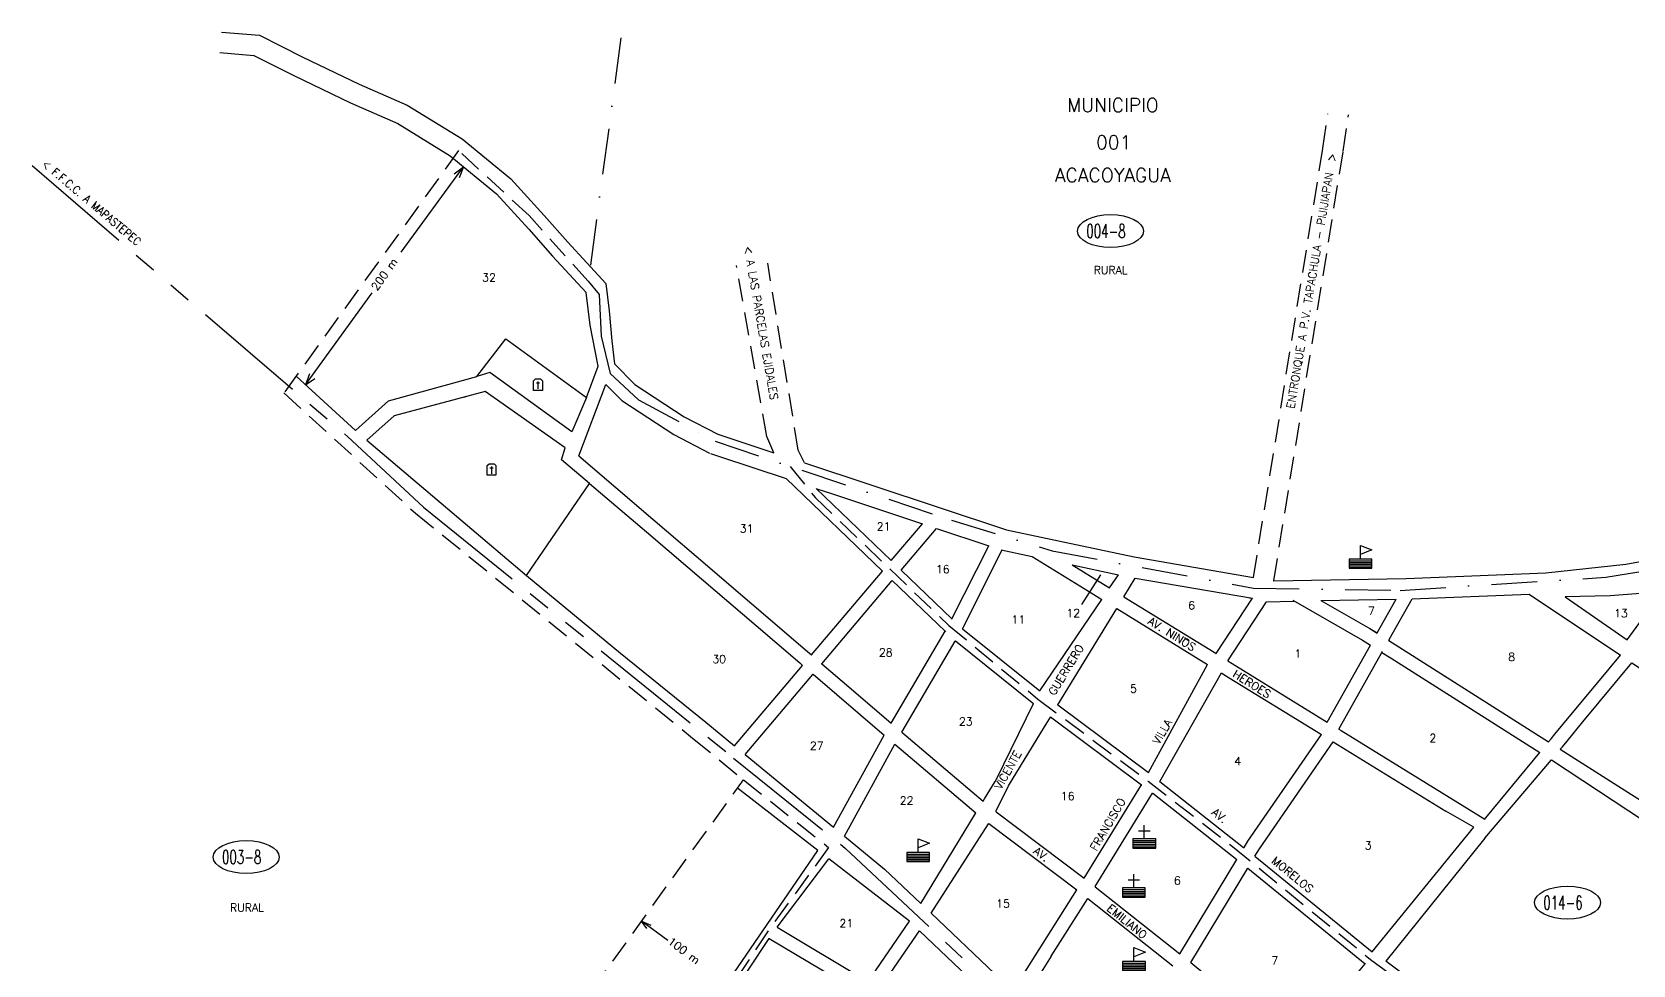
# Model space of a CAD drawing. Extents: x 528413 to 530566, y 1692278 to 1694011.
# Drawn here: x 528430 to 529830, y 1693196 to 1694011 of the extents above; entities that cross this region are included whole.
import ezdxf
from ezdxf.enums import TextEntityAlignment as Align

# ---------------------------------------------------------------- set-up
doc = ezdxf.new("R2010")
doc.units = 0
doc.header["$LTSCALE"] = 80
doc.header["$MEASUREMENT"] = 0
for name, pattern in [('DASHDOT', [1, 0.5, -0.25, 0, -0.25]), ('HIDDEN', [0.375, 0.25, -0.125]), ('PHANTOM', [2.5, 1.25, -0.25, 0.25, -0.25, 0.25, -0.25])]:
    doc.linetypes.add(name, pattern=pattern)
doc.layers.get('0').update_dxf_attribs({"linetype": 'CONTINUOUS'})
for name, color, linetype in [('4', 9, 'CONTINUOUS'), ('6', 10, 'CONTINUOUS'), ('A', 3, 'CONTINUOUS'), ('C', 1, 'CONTINUOUS'), ('D', 6, 'CONTINUOUS'), ('E', 2, 'CONTINUOUS'), ('F', 15, 'CONTINUOUS'), ('I', 11, 'CONTINUOUS'), ('L', 14, 'CONTINUOUS'), ('M', 10, 'CONTINUOUS')]:
    doc.layers.add(name, color=color, linetype=linetype)
doc.styles.add('ROMANS', font='ROMANS', dxfattribs={"height": 7})

# ---------------------------------------------------------------- blocks, each defined once
blk = doc.blocks.new('ELL')
blk.add_circle((0, 0), 1)
blk = doc.blocks.new('IGL')
for p, q in [((-5, 5), (5, 5)), ((0, -2), (0, 10)), ((-10, -3.5), (10, -3.5)), ((-10, -5), (10, -5)), ((-10, -6.5), (10, -6.5)), ((-10, -8), (10, -8)), ((-10, -9.5), (10, -9.5))]:
    blk.add_line(p, q)
blk.add_lwpolyline([(-10, -2), (-10, -10), (10, -10), (10, -2)], close=True)
blk = doc.blocks.new('ESC')
for p, q in [((0, -2), (0, 10)), ((0, 10), (10, 6)), ((10, 6), (0, 2)), ((-10, -3.5), (10, -3.5)), ((-10, -5), (10, -5)), ((-10, -6.5), (10, -6.5)), ((-10, -8), (10, -8)), ((-10, -9.5), (10, -9.5))]:
    blk.add_line(p, q)
blk.add_lwpolyline([(-10, -2), (-10, -10), (10, -10), (10, -2)], close=True)
blk = doc.blocks.new('CEM')
at = {"layer": 'A'}
for p, q in [((-3.774444, 3.46086), (-2.150444, 5.05986)), ((-3.774444, -4.94014), (-3.774444, 3.46086)), ((-2.150444, 5.05986), (2.290556, 5.05986)), ((-1.312444, 1.50686), (1.402556, 1.50686)), ((0.057556, 2.77586), (0.057556, -3.67114)), ((2.290556, 5.05986), (3.889556, 3.46086)), ((3.889556, 3.46086), (3.889556, -4.94014)), ((3.889556, -4.94014), (-3.774444, -4.94014))]:
    blk.add_line(p, q, dxfattribs=at)

msp = doc.modelspace()

# ---------------------------------------------------------------- linework, layer by layer
at = {"layer": '4', "color": 9, "linetype": 'HIDDEN'}
for p, q in [((528688.94, 1693749.38), (528688.94, 1693749.38)), ((528688.94, 1693749.38), (528688.94, 1693749.38)), ((529092.671403, 1693631.282794), (529114.927403, 1693603.815468)), ((529092.671403, 1693631.282794), (529114.927403, 1693603.815468)), ((529114.927403, 1693603.815468), (529231.504627, 1693492.376247)), ((529114.927403, 1693603.815468), (529231.504627, 1693492.376247)), ((529231.504627, 1693492.376247), (529309.504358, 1693427.974503)), ((529231.504627, 1693492.376247), (529309.504358, 1693427.974503)), ((529309.504358, 1693427.974503), (529405.817072, 1693356.115713)), ((529309.504358, 1693427.974503), (529405.817072, 1693356.115713)), ((529405.817072, 1693356.115713), (529479.747257, 1693299.171011)), ((529405.817072, 1693356.115713), (529479.747257, 1693299.171011)), ((529479.747257, 1693299.171011), (529600.477281, 1693200.195697)), ((529479.747257, 1693299.171011), (529600.477281, 1693200.195697)), ((529600.477281, 1693200.195697), (529659.485777, 1693157.487171)), ((529600.477281, 1693200.195697), (529659.485777, 1693157.487171))]:
    msp.add_line(p, q, dxfattribs=at)
for points in [[(528916.110993, 1693793.050773), (528864.44565, 1693850.509512), (528802.808247, 1693907.315235), (528650.107029, 1693695.518677), (528765.248, 1693590.296), (529007.53, 1693393.862), (529051.974936, 1693357.371497), (529126.358249, 1693298.248657), (529073.630167, 1693225.425145), (529013.232542, 1693134.395755), (529202.094943, 1693019.411263), (529255.781714, 1692990.665137), (529301.798947, 1692965.751832), (529376.576958, 1692919.758032), (529436.015882, 1692887.179089), (529580.778435, 1692804.773536), (529661.308594, 1692754.946924), (529744.478886, 1692705.109082)], [(528916.110993, 1693793.050773), (528864.44565, 1693850.509512), (528802.808247, 1693907.315235), (528650.107029, 1693695.518677), (528765.248, 1693590.296), (529007.53, 1693393.862), (529051.974936, 1693357.371497), (529126.358249, 1693298.248657), (529073.630167, 1693225.425145), (529013.232542, 1693134.395755), (529202.094943, 1693019.411263), (529255.781714, 1692990.665137), (529301.798947, 1692965.751832), (529376.576958, 1692919.758032), (529436.015882, 1692887.179089), (529580.778435, 1692804.773536), (529661.308594, 1692754.946924), (529744.478886, 1692705.109082)], [(528909.050821, 1692388.622844), (528899.88, 1692409.13), (528845.31, 1692460), (528755, 1692525.75), (528755, 1692525.75), (528713.38, 1692557), (528656.06, 1692525), (528488.19, 1692634), (528671.75, 1692931.13), (528726.94, 1692906.88), (529051.974936, 1693357.371497)], [(528909.050821, 1692388.622844), (528899.88, 1692409.13), (528845.31, 1692460), (528755, 1692525.75), (528755, 1692525.75), (528713.38, 1692557), (528656.06, 1692525), (528488.19, 1692634), (528671.75, 1692931.13), (528726.94, 1692906.88), (529051.974936, 1693357.371497)]]:
    msp.add_lwpolyline(points, dxfattribs=at)
at = {"layer": '6'}
for p, q in [((528595.558, 1694010.894), (528628.583, 1694008.055)), ((528628.583, 1694008.055), (528666.519, 1693988.963)), ((528594.017, 1693992.96), (528623.587, 1693990.418)), ((528623.587, 1693990.418), (528658.598, 1693972.798)), ((528666.519, 1693988.963), (528715.815, 1693965.455)), ((528658.598, 1693972.798), (528708.31, 1693949.091)), ((528715.815, 1693965.455), (528757.944, 1693946.892)), ((528708.31, 1693949.091), (528749.563, 1693930.915)), ((528757.944, 1693946.892), (528805.862, 1693917.437)), ((528749.563, 1693930.915), (528795.408, 1693902.734)), ((528805.862, 1693917.437), (528848.491, 1693882.616)), ((528848.491, 1693882.616), (528877.596, 1693850.698)), ((528877.596, 1693850.698), (528898.394, 1693827.177)), ((528898.394, 1693827.177), (528931.506, 1693791.117)), ((528931.506, 1693791.117), (528934.424, 1693767.264)), ((528934.424, 1693767.264), (528936.971, 1693741.109)), ((528936.971, 1693741.109), (528939.172, 1693720.812)), ((528939.172, 1693720.812), (528957.088, 1693702.802)), ((528939.172, 1693720.812), (528957.088, 1693702.802)), ((528957.088, 1693702.802), (529000.2, 1693674.747)), ((529000.2, 1693674.747), (529029.435, 1693659.491)), ((529029.435, 1693659.491), (529038.338, 1693656.542)), ((529029.435, 1693659.491), (529038.338, 1693656.542)), ((529038.338, 1693656.542), (529078.542227, 1693643.224323)), ((529105.27987, 1693634.367461), (529282.096, 1693575.797)), ((529282.096, 1693575.797), (529393.553, 1693552.165)), ((529282.096, 1693575.797), (529393.553, 1693552.165)), ((529393.553, 1693552.165), (529498.028, 1693534.102)), ((529753.759, 1693538.317), (529823.574, 1693545.89)), ((529823.574, 1693545.89), (529883.380302, 1693556.942344)), ((529515.766, 1693531.035), (529515.787, 1693531.165)), ((529515.766, 1693531.035), (529515.787, 1693531.165)), ((529515.787, 1693531.165), (529631.535, 1693533.435)), ((529631.535, 1693533.435), (529753.759, 1693538.317))]:
    msp.add_line(p, q, dxfattribs=at)
at = {"layer": '6', "linetype": 'HIDDEN'}
for p, q in [((529558.691, 1693909.456), (529563.066608, 1693939.276456)), ((529558.691, 1693909.456), (529563.066608, 1693939.276456)), ((529576.481, 1693906.713), (529581.14682, 1693938.510646)), ((529576.481, 1693906.713), (529581.14682, 1693938.510646)), ((529498.028, 1693534.102), (529558.691, 1693909.456)), ((529515.787, 1693531.165), (529576.481, 1693906.713))]:
    msp.add_line(p, q, dxfattribs=at)
for points in [[(529078.542227, 1693643.224323), (529072.348073, 1693657.441321), (529045.915094, 1693806.876261)], [(529105.27987, 1693634.367461), (529099.895067, 1693645.531436), (529073.185544, 1693808.822959)]]:
    msp.add_lwpolyline(points, dxfattribs=at)
at = {"layer": 'A', "color": 3, "linetype": 'CONTINUOUS'}
msp.add_line((528808.4375, 1693691.5625), (528808.4375, 1693692.095487), dxfattribs=at)
msp.add_line((528808.4375, 1693691.5625), (528808.4375, 1693692.095487), dxfattribs=at)
for points in [[(528818.771256, 1693709.986355), (528844.245082, 1693742.839068), (528914.605657, 1693691.632681), (528901.766622, 1693661.528608), (528830.275563, 1693713.271629), (528818.771256, 1693709.986355)], [(528818.771256, 1693709.986355), (528844.245082, 1693742.839068), (528914.605657, 1693691.632681), (528901.766622, 1693661.528608), (528830.275563, 1693713.271629), (528818.771256, 1693709.986355)], [(528862.323276, 1693535.866981), (528917.379615, 1693616.356125), (528892.727522, 1693636.889073), (528896.014468, 1693647.566203), (528826.166883, 1693696.845273), (528746.458458, 1693675.491008), (528722.628105, 1693654.136747), (528862.323276, 1693535.866981)], [(528862.323276, 1693535.866981), (528917.379615, 1693616.356125), (528892.727522, 1693636.889073), (528896.014468, 1693647.566203), (528826.166883, 1693696.845273), (528746.458458, 1693675.491008), (528722.628105, 1693654.136747), (528862.323276, 1693535.866981)]]:
    msp.add_lwpolyline(points, dxfattribs=at)
at = {"layer": 'C', "color": 1}
msp.add_line((529347.784965, 1693510.594142), (529364.594432, 1693536.589128), dxfattribs=at)
msp.add_line((529347.784965, 1693510.594142), (529364.594432, 1693536.589128), dxfattribs=at)
at = {"layer": 'D', "color": 6}
msp.add_lwpolyline([(529437.575427, 1693481.765679), (529441.720657, 1693478.917745)], dxfattribs=at)
msp.add_lwpolyline([(529437.575427, 1693481.765679), (529441.720657, 1693478.917745)], dxfattribs=at)
at = {"layer": 'E', "color": 15, "linetype": 'CONTINUOUS'}
msp.add_line((529653.586973, 1693168.791192), (529613.848314, 1693198.789649), dxfattribs=at)
msp.add_line((529653.586973, 1693168.791192), (529613.848314, 1693198.789649), dxfattribs=at)
for points in [[(529824.778066, 1693479.849241), (529855.444847, 1693521.767647), (529809.894861, 1693518.160999), (529770.658304, 1693517.26131), (529824.778066, 1693479.849241)], [(529824.778066, 1693479.849241), (529855.444847, 1693521.767647), (529809.894861, 1693518.160999), (529770.658304, 1693517.26131), (529824.778066, 1693479.849241)], [(529601.910343, 1693206.944526), (529690.822541, 1693315.864683), (529666.259908, 1693329.878375)], [(529601.910343, 1693206.944526), (529690.822541, 1693315.864683), (529666.259908, 1693329.878375)], [(529700.402462, 1693306.331474), (529613.848314, 1693198.789649)], [(529700.402462, 1693306.331474), (529613.848314, 1693198.789649)]]:
    msp.add_lwpolyline(points, dxfattribs=at)
at = {"layer": 'F'}
for p, q in [((528795.408, 1693902.734), (528836.08, 1693869.511)), ((528795.408, 1693902.734), (528836.08, 1693869.511)), ((528836.08, 1693869.511), (528864.203, 1693838.671)), ((528836.08, 1693869.511), (528864.203, 1693838.671)), ((528864.203, 1693838.671), (528885.021, 1693815.127)), ((528864.203, 1693838.671), (528885.021, 1693815.127)), ((528885.021, 1693815.127), (528914.34, 1693783.198)), ((528885.021, 1693815.127), (528914.34, 1693783.198)), ((528660.705045, 1693710.218123), (528712.72659, 1693662.677426)), ((528660.705045, 1693710.218123), (528712.72659, 1693662.677426)), ((528907.947, 1693640.395), (528931.696279, 1693702.8048)), ((528907.947, 1693640.395), (528931.696279, 1693702.8048)), ((528931.696279, 1693702.8048), (528945.672, 1693688.756)), ((528931.696279, 1693702.8048), (528945.672, 1693688.756)), ((528945.672, 1693688.756), (528991.106, 1693659.189)), ((528945.672, 1693688.756), (528991.106, 1693659.189)), ((528991.106, 1693659.189), (529022.395, 1693642.861)), ((528991.106, 1693659.189), (529022.395, 1693642.861)), ((529023.085, 1693642.633), (529030.948, 1693640.028)), ((529023.085, 1693642.633), (529030.948, 1693640.028)), ((528907.947, 1693640.395), (528972.592, 1693585.185)), ((528907.947, 1693640.395), (528972.592, 1693585.185)), ((529030.948, 1693640.028), (529089.221797, 1693620.724894)), ((529030.948, 1693640.028), (529089.221797, 1693620.724894)), ((528917.379615, 1693616.356125), (528967.038, 1693574.148)), ((528917.379615, 1693616.356125), (528967.038, 1693574.148)), ((529089.221797, 1693620.724894), (529173.456, 1693539.813)), ((529089.221797, 1693620.724894), (529173.456, 1693539.813)), ((529115.663775, 1693611.96603), (529181.224, 1693548.991)), ((529115.663775, 1693611.96603), (529181.224, 1693548.991)), ((529128.929, 1693607.572), (529208.497672, 1693581.214904)), ((529128.929, 1693607.572), (529208.497672, 1693581.214904)), ((529181.224, 1693548.991), (529208.497672, 1693581.214904)), ((529181.224, 1693548.991), (529208.497672, 1693581.214904)), ((529189.895, 1693540.662), (529220.776828, 1693577.147438)), ((529189.895, 1693540.662), (529220.776828, 1693577.147438)), ((529220.776828, 1693577.147438), (529266.534999, 1693561.990059)), ((529220.776828, 1693577.147438), (529266.534999, 1693561.990059)), ((529234.324, 1693497.986), (529266.534999, 1693561.990059)), ((529234.324, 1693497.986), (529266.534999, 1693561.990059)), ((529277.385, 1693558.396), (529304.487712, 1693552.649409)), ((529277.385, 1693558.396), (529304.487712, 1693552.649409)), ((529010.631, 1693552.697), (529107.936, 1693469.593)), ((529010.631, 1693552.697), (529107.936, 1693469.593)), ((529243.471, 1693489.467), (529278.085664, 1693558.247438)), ((529243.471, 1693489.467), (529278.085664, 1693558.247438)), ((529304.487712, 1693552.649409), (529353.816, 1693522.275)), ((529304.487712, 1693552.649409), (529353.816, 1693522.275)), ((529339.392141, 1693545.248619), (529359.124, 1693533.098)), ((529339.392141, 1693545.248619), (529380.058771, 1693536.626069)), ((529339.392141, 1693545.248619), (529359.124, 1693533.098)), ((529339.392141, 1693545.248619), (529380.058771, 1693536.626069)), ((529003.232, 1693543.235), (529062.95, 1693492.233)), ((529003.232, 1693543.235), (529062.95, 1693492.233)), ((529111.469, 1693466.576), (529173.456, 1693539.813)), ((529111.469, 1693466.576), (529173.456, 1693539.813)), ((529120.594, 1693458.782), (529182.128, 1693531.484)), ((529120.594, 1693458.782), (529182.128, 1693531.484)), ((529182.128, 1693531.484), (529228.27, 1693487.162)), ((529182.128, 1693531.484), (529228.27, 1693487.162)), ((529189.895, 1693540.662), (529234.324, 1693497.986)), ((529189.895, 1693540.662), (529234.324, 1693497.986)), ((529372.204, 1693525.044), (529380.058771, 1693536.626069)), ((529372.204, 1693525.044), (529380.058771, 1693536.626069)), ((529384.615, 1693517.402), (529394.575428, 1693533.721197)), ((529384.615, 1693517.402), (529394.575428, 1693533.721197)), ((529394.575428, 1693533.721197), (529497.05208, 1693516.003171)), ((529394.575428, 1693533.721197), (529497.05208, 1693516.003171)), ((529631.535, 1693533.435), (529631.626, 1693533.437)), ((529631.535, 1693533.435), (529631.626, 1693533.437)), ((529384.615, 1693517.402), (529463.515, 1693468.816)), ((529384.615, 1693517.402), (529463.515, 1693468.816)), ((529636.807717, 1693515.63156), (529739.072091, 1693519.716211)), ((529636.807717, 1693515.63156), (529739.072091, 1693519.716211)), ((529739.072091, 1693519.716211), (529818.96, 1693466.425)), ((529739.072091, 1693519.716211), (529818.96, 1693466.425)), ((529311.154, 1693435.03), (529365.461, 1693515.103)), ((529311.154, 1693435.03), (529365.461, 1693515.103)), ((529326.88, 1693422.802), (529378.364, 1693507.158)), ((529326.88, 1693422.802), (529378.364, 1693507.158)), ((529378.364, 1693507.158), (529457.755, 1693458.271)), ((529378.364, 1693507.158), (529457.755, 1693458.271)), ((529465.254, 1693467.746), (529497.05208, 1693516.003171)), ((529465.254, 1693467.746), (529497.05208, 1693516.003171)), ((529475.477, 1693461.451), (529509.468328, 1693513.037684)), ((529475.477, 1693461.451), (529509.468328, 1693513.037684)), ((529495.066, 1693515.773), (529495.156, 1693516.331)), ((529495.066, 1693515.773), (529495.156, 1693516.331)), ((529509.468328, 1693513.037684), (529533.611953, 1693513.511314)), ((529509.468328, 1693513.037684), (529533.611953, 1693513.511314)), ((529512.835, 1693512.902), (529512.868, 1693513.104)), ((529512.835, 1693512.902), (529512.868, 1693513.104)), ((529532.297, 1693514.261), (529593.489, 1693479.374)), ((529532.297, 1693514.261), (529593.489, 1693479.374)), ((529557.034581, 1693513.970801), (529622.832944, 1693515.26158)), ((529557.034581, 1693513.970801), (529622.832944, 1693515.26158)), ((529557.034581, 1693513.970801), (529599.676, 1693489.66)), ((529557.034581, 1693513.970801), (529599.676, 1693489.66)), ((529606.311, 1693485.877), (529622.832944, 1693515.26158)), ((529606.311, 1693485.877), (529622.832944, 1693515.26158)), ((529616.736, 1693479.933), (529636.807717, 1693515.63156)), ((529616.736, 1693479.933), (529636.807717, 1693515.63156)), ((529062.95, 1693492.233), (529101.246, 1693459.526)), ((529062.95, 1693492.233), (529101.246, 1693459.526)), ((529234.324, 1693497.986), (529234.514, 1693497.803)), ((529234.324, 1693497.986), (529234.514, 1693497.803)), ((529243.516, 1693489.431), (529311.065, 1693435.102)), ((529243.516, 1693489.431), (529311.065, 1693435.102)), ((529599.676, 1693489.66), (529606.311, 1693485.877)), ((529599.676, 1693489.66), (529606.136, 1693485.565)), ((529599.676, 1693489.66), (529606.311, 1693485.877)), ((529599.676, 1693489.66), (529606.136, 1693485.565)), ((529181.227, 1693406.998), (529228.27, 1693487.162)), ((529181.227, 1693406.998), (529228.27, 1693487.162)), ((529190.504, 1693399.097), (529237.168, 1693478.615)), ((529190.504, 1693399.097), (529237.168, 1693478.615)), ((529228.27, 1693487.162), (529228.679, 1693486.769)), ((529228.27, 1693487.162), (529228.679, 1693486.769)), ((529237.168, 1693478.615), (529237.376, 1693478.97)), ((529237.168, 1693478.615), (529237.376, 1693478.97)), ((529237.376, 1693478.97), (529304.396, 1693425.066)), ((529237.376, 1693478.97), (529304.396, 1693425.066)), ((529562.462, 1693407.887), (529600.247, 1693475.091)), ((529562.462, 1693407.887), (529600.247, 1693475.091)), ((529593.489, 1693479.374), (529600.247, 1693475.091)), ((529593.489, 1693479.374), (529600.247, 1693475.091)), ((529606.136, 1693485.565), (529606.311, 1693485.877)), ((529606.136, 1693485.565), (529606.311, 1693485.877)), ((529616.286, 1693479.133), (529616.736, 1693479.933)), ((529616.286, 1693479.133), (529616.736, 1693479.933)), ((529616.286, 1693479.133), (529625.133, 1693473.526)), ((529616.286, 1693479.133), (529625.133, 1693473.526)), ((528944.504616, 1693468.132787), (529018.909, 1693407.808)), ((528944.504616, 1693468.132787), (529018.909, 1693407.808)), ((529107.936, 1693469.593), (529111.469, 1693466.576)), ((529107.936, 1693469.593), (529111.469, 1693466.576)), ((529111.253, 1693466.32), (529111.469, 1693466.576)), ((529111.253, 1693466.32), (529111.469, 1693466.576)), ((529463.515, 1693468.816), (529465.254, 1693467.746)), ((529463.515, 1693468.816), (529465.254, 1693467.746)), ((529475.477, 1693461.451), (529479.343, 1693459.07)), ((529475.477, 1693461.451), (529479.343, 1693459.07)), ((529572.688, 1693401.59), (529610.397, 1693468.658)), ((529572.688, 1693401.59), (529610.397, 1693468.658)), ((529610.397, 1693468.658), (529610.855, 1693469.473)), ((529610.397, 1693468.658), (529610.855, 1693469.473)), ((529610.397, 1693468.658), (529618.303, 1693463.648)), ((529610.397, 1693468.658), (529618.303, 1693463.648)), ((529618.303, 1693463.648), (529748.4, 1693381.199)), ((529618.303, 1693463.648), (529748.4, 1693381.199)), ((529625.133, 1693473.526), (529756.114, 1693390.516)), ((529625.133, 1693473.526), (529756.114, 1693390.516)), ((529799.19, 1693442.546), (529818.96, 1693466.425)), ((529799.19, 1693442.546), (529818.96, 1693466.425)), ((529044.173663, 1693387.065276), (529103.5, 1693457.161)), ((529044.173663, 1693387.065276), (529103.5, 1693457.161)), ((529053.448803, 1693379.450226), (529112.652, 1693449.398)), ((529053.448803, 1693379.450226), (529112.652, 1693449.398)), ((529101.246, 1693459.526), (529103.717, 1693457.416)), ((529101.246, 1693459.526), (529103.717, 1693457.416)), ((529103.5, 1693457.161), (529103.717, 1693457.416)), ((529103.5, 1693457.161), (529103.717, 1693457.416)), ((529112.652, 1693449.398), (529112.842, 1693449.622)), ((529112.652, 1693449.398), (529112.842, 1693449.622)), ((529112.842, 1693449.622), (529175.058, 1693396.486)), ((529112.842, 1693449.622), (529175.058, 1693396.486)), ((529120.404, 1693458.558), (529120.594, 1693458.782)), ((529120.404, 1693458.558), (529120.594, 1693458.782)), ((529120.594, 1693458.782), (529146.232, 1693436.886)), ((529120.594, 1693458.782), (529146.232, 1693436.886)), ((529406.139, 1693363.777), (529457.755063, 1693458.270961)), ((529406.139, 1693363.777), (529457.755063, 1693458.270961)), ((529469.988853, 1693450.738069), (529473.059, 1693448.847)), ((529469.988853, 1693450.738069), (529473.059, 1693448.847)), ((529473.059, 1693448.847), (529556.576, 1693397.419)), ((529473.059, 1693448.847), (529556.576, 1693397.419)), ((529479.343, 1693459.07), (529562.462, 1693407.887)), ((529479.343, 1693459.07), (529562.462, 1693407.887)), ((529786.103, 1693407.922), (529828.997, 1693459.73)), ((529786.103, 1693407.922), (529828.997, 1693459.73)), ((529828.997, 1693459.73), (529899.254, 1693412.864)), ((529828.997, 1693459.73), (529899.254, 1693412.864)), ((529146.232, 1693436.886), (529181.227, 1693406.998)), ((529146.232, 1693436.886), (529181.227, 1693406.998)), ((529775.585, 1693414.034), (529799.19, 1693442.546)), ((529775.585, 1693414.034), (529799.19, 1693442.546)), ((529273.18, 1693357.85), (529305.649, 1693424.058)), ((529273.18, 1693357.85), (529305.649, 1693424.058)), ((529304.396, 1693425.066), (529305.649, 1693424.058)), ((529304.396, 1693425.066), (529305.649, 1693424.058)), ((529326.708, 1693422.521), (529326.88, 1693422.802)), ((529326.708, 1693422.521), (529326.88, 1693422.802)), ((529326.88, 1693422.802), (529406.071, 1693363.653)), ((529326.88, 1693422.802), (529406.071, 1693363.653)), ((529018.909, 1693407.808), (529044.173663, 1693387.065276)), ((529018.909, 1693407.808), (529044.173663, 1693387.065276)), ((529181.215, 1693406.977), (529181.227, 1693406.998)), ((529181.215, 1693406.977), (529181.227, 1693406.998)), ((529315.198, 1693403.662), (529320.404, 1693412.191)), ((529315.198, 1693403.662), (529320.404, 1693412.191)), ((529320.404, 1693412.191), (529320.601, 1693412.514)), ((529320.404, 1693412.191), (529320.601, 1693412.514)), ((529320.601, 1693412.514), (529400.127, 1693353.115)), ((529320.601, 1693412.514), (529400.127, 1693353.115)), ((529761.713, 1693397.279), (529775.585, 1693414.034)), ((529761.713, 1693397.279), (529775.585, 1693414.034)), ((529772.297, 1693391.246), (529786.103, 1693407.922)), ((529772.297, 1693391.246), (529786.103, 1693407.922)), ((529130.776189, 1693315.963109), (529175.16, 1693396.399)), ((529130.776189, 1693315.963109), (529175.16, 1693396.399)), ((529175.058, 1693396.486), (529175.16, 1693396.399)), ((529175.058, 1693396.486), (529175.16, 1693396.399)), ((529190.402, 1693399.184), (529190.504, 1693399.097)), ((529190.402, 1693399.184), (529190.504, 1693399.097)), ((529190.504, 1693399.097), (529261.566, 1693338.821)), ((529190.504, 1693399.097), (529261.566, 1693338.821)), ((529283.711, 1693352.071), (529315.198, 1693403.662)), ((529283.711, 1693352.071), (529315.198, 1693403.662)), ((529493.134, 1693303.699), (529557.523489, 1693396.835315)), ((529493.134, 1693303.699), (529557.523489, 1693396.835315)), ((529503.216, 1693297.18), (529567.755923, 1693390.534047)), ((529503.216, 1693297.18), (529567.755923, 1693390.534047)), ((529556.576, 1693397.419), (529557.524, 1693396.835)), ((529556.576, 1693397.419), (529557.524, 1693396.835)), ((529567.756, 1693390.534), (529666.259908, 1693329.878375)), ((529567.756, 1693390.534), (529666.259908, 1693329.878375)), ((529572.688, 1693401.59), (529574.59, 1693400.419)), ((529572.688, 1693401.59), (529574.59, 1693400.419)), ((529574.59, 1693400.419), (529700.25, 1693323.041)), ((529574.59, 1693400.419), (529700.25, 1693323.041)), ((529756.114, 1693390.516), (529758.254, 1693393.101)), ((529756.114, 1693390.516), (529758.254, 1693393.101)), ((529758.254, 1693393.101), (529761.713, 1693397.279)), ((529758.254, 1693393.101), (529761.713, 1693397.279)), ((529768.235, 1693386.34), (529772.297, 1693391.246)), ((529768.235, 1693386.34), (529772.297, 1693391.246)), ((529053.448803, 1693379.450226), (529130.776189, 1693315.963109)), ((529053.448803, 1693379.450226), (529130.776189, 1693315.963109)), ((529140.208904, 1693308.218687), (529184.475, 1693388.443)), ((529140.208904, 1693308.218687), (529184.475, 1693388.443)), ((529184.475, 1693388.443), (529184.488, 1693388.465)), ((529184.475, 1693388.443), (529184.488, 1693388.465)), ((529184.488, 1693388.465), (529255.238, 1693328.453)), ((529184.488, 1693388.465), (529255.238, 1693328.453)), ((529701.185, 1693324.171), (529748.4, 1693381.199)), ((529701.185, 1693324.171), (529748.4, 1693381.199)), ((529766.332, 1693384.041), (529768.235, 1693386.34)), ((529766.332, 1693384.041), (529768.235, 1693386.34)), ((529766.332, 1693384.041), (529816.742, 1693352.093)), ((529766.332, 1693384.041), (529816.742, 1693352.093)), ((529406.071, 1693363.653), (529406.139, 1693363.777)), ((529406.071, 1693363.653), (529406.139, 1693363.777)), ((529262.678, 1693340.642), (529272.024, 1693355.956)), ((529262.678, 1693340.642), (529272.024, 1693355.956)), ((529272.024, 1693355.956), (529273.18, 1693357.85)), ((529272.024, 1693355.956), (529273.18, 1693357.85)), ((529272.711, 1693329.64), (529283.711, 1693352.071)), ((529272.711, 1693329.64), (529283.711, 1693352.071)), ((529349.961, 1693271.504), (529400.127, 1693353.115)), ((529349.961, 1693271.504), (529400.127, 1693353.115)), ((529400.127, 1693353.115), (529400.26, 1693353.016)), ((529400.127, 1693353.115), (529400.26, 1693353.016)), ((529415.707, 1693356.262), (529416.004, 1693356.029)), ((529415.707, 1693356.262), (529416.004, 1693356.029)), ((529416.004, 1693356.029), (529489.436, 1693298.35)), ((529416.004, 1693356.029), (529489.436, 1693298.35)), ((529816.742, 1693352.093), (529848.484, 1693331.977)), ((529816.742, 1693352.093), (529848.484, 1693331.977)), ((529261.566, 1693338.821), (529262.678, 1693340.642)), ((529261.566, 1693338.821), (529262.678, 1693340.642)), ((529359.434, 1693264.001), (529409.678, 1693345.738)), ((529359.434, 1693264.001), (529409.678, 1693345.738)), ((529409.678, 1693345.738), (529409.874, 1693345.584)), ((529409.678, 1693345.738), (529409.874, 1693345.584)), ((529409.874, 1693345.584), (529483.507, 1693287.748)), ((529409.874, 1693345.584), (529483.507, 1693287.748)), ((529206.94563, 1693249.325578), (529254.96, 1693327.996)), ((529206.94563, 1693249.325578), (529254.96, 1693327.996)), ((529254.96, 1693327.996), (529255.238, 1693328.453)), ((529254.96, 1693327.996), (529255.238, 1693328.453)), ((529273.003, 1693329.419), (529349.911, 1693271.424)), ((529273.003, 1693329.419), (529349.911, 1693271.424)), ((529700.25, 1693323.041), (529701.185, 1693324.171)), ((529700.25, 1693323.041), (529701.185, 1693324.171)), ((529140.208904, 1693308.218687), (529175.371, 1693279.35)), ((529140.208904, 1693308.218687), (529175.371, 1693279.35)), ((529216.002751, 1693240.713131), (529266.334, 1693319.041)), ((529216.002751, 1693240.713131), (529266.334, 1693319.041)), ((529266.334, 1693319.041), (529266.498, 1693319.295)), ((529266.334, 1693319.041), (529266.498, 1693319.295)), ((529266.498, 1693319.295), (529343.586, 1693261.165)), ((529266.498, 1693319.295), (529343.586, 1693261.165)), ((529489.436, 1693298.35), (529489.755, 1693298.1)), ((529489.436, 1693298.35), (529489.755, 1693298.1)), ((529489.755, 1693298.1), (529493.134, 1693303.699)), ((529489.755, 1693298.1), (529493.134, 1693303.699)), ((529499.263, 1693290.631), (529503.216, 1693297.18)), ((529499.263, 1693290.631), (529503.216, 1693297.18)), ((529081.567, 1693228.472), (529126.621887, 1693288.21325)), ((529081.567, 1693228.472), (529126.621887, 1693288.21325)), ((529175.371, 1693279.35), (529206.94563, 1693249.325578)), ((529175.371, 1693279.35), (529206.94563, 1693249.325578)), ((529433.74, 1693205.291), (529483.507, 1693287.748)), ((529433.74, 1693205.291), (529483.507, 1693287.748)), ((529443.115, 1693197.602), (529492.942, 1693280.157)), ((529443.115, 1693197.602), (529492.942, 1693280.157)), ((529483.507, 1693287.748), (529483.542, 1693287.807)), ((529483.507, 1693287.748), (529483.542, 1693287.807)), ((529492.942, 1693280.157), (529595.585, 1693196.621)), ((529492.942, 1693280.157), (529595.585, 1693196.621)), ((529499.204, 1693290.533), (529499.263, 1693290.631)), ((529499.204, 1693290.533), (529499.263, 1693290.631)), ((529499.204, 1693290.533), (529601.910343, 1693206.944526)), ((529499.204, 1693290.533), (529601.910343, 1693206.944526)), ((529349.911, 1693271.424), (529349.961, 1693271.504)), ((529349.911, 1693271.424), (529349.961, 1693271.504)), ((529288.187881, 1693173.540227), (529343.586, 1693261.165)), ((529288.187881, 1693173.540227), (529343.586, 1693261.165)), ((529321.090915, 1693203.127978), (529353.079, 1693253.725)), ((529321.090915, 1693203.127978), (529353.079, 1693253.725)), ((529343.586, 1693261.165), (529343.599, 1693261.155)), ((529343.586, 1693261.165), (529343.599, 1693261.155)), ((529353.079, 1693253.725), (529353.105, 1693253.705)), ((529353.079, 1693253.725), (529353.105, 1693253.705)), ((529353.105, 1693253.705), (529427.428, 1693194.833)), ((529353.105, 1693253.705), (529427.428, 1693194.833)), ((529359.434, 1693264.001), (529359.528, 1693263.926)), ((529359.434, 1693264.001), (529359.528, 1693263.926)), ((529359.528, 1693263.926), (529433.679, 1693205.19)), ((529359.528, 1693263.926), (529433.679, 1693205.19)), ((529216.002751, 1693240.713131), (529271.732, 1693187.72)), ((529216.002751, 1693240.713131), (529271.732, 1693187.72)), ((529081.567, 1693228.472), (529160.79, 1693181.193)), ((529081.567, 1693228.472), (529160.79, 1693181.193)), ((529161.008, 1693181.064), (529197.101983, 1693233.846822)), ((529161.008, 1693181.064), (529197.101983, 1693233.846822)), ((529171.332, 1693174.902), (529205.911273, 1693225.470094)), ((529171.332, 1693174.902), (529205.911273, 1693225.470094)), ((529205.911273, 1693225.470094), (529259.648, 1693174.372)), ((529205.911273, 1693225.470094), (529259.648, 1693174.372)), ((529020.67, 1693137.64), (529074.365, 1693218.796)), ((529020.67, 1693137.64), (529074.365, 1693218.796)), ((529074.299, 1693218.835), (529074.365, 1693218.796)), ((529074.299, 1693218.835), (529074.365, 1693218.796)), ((529074.365, 1693218.796), (529154.221, 1693171.139)), ((529074.365, 1693218.796), (529154.221, 1693171.139)), ((529433.679, 1693205.19), (529433.74, 1693205.291)), ((529433.679, 1693205.19), (529433.74, 1693205.291)), ((529443.04, 1693197.663), (529443.115, 1693197.602)), ((529443.04, 1693197.663), (529443.115, 1693197.602)), ((529443.115, 1693197.602), (529534.408, 1693122.728)), ((529443.115, 1693197.602), (529534.408, 1693122.728)), ((529534.592, 1693122.951), (529595.565, 1693196.598)), ((529534.592, 1693122.951), (529595.565, 1693196.598)), ((529595.565, 1693196.598), (529595.585, 1693196.621)), ((529595.565, 1693196.598), (529595.585, 1693196.621)), ((529595.585, 1693196.621), (529595.999, 1693196.284)), ((529595.585, 1693196.621), (529595.999, 1693196.284))]:
    msp.add_line(p, q, dxfattribs=at)
at = {"layer": 'F', "linetype": 'CONTINUOUS'}
for points in [[(528924.958, 1693718.837), (528918.014807, 1693754.736777), (528914.34, 1693783.198)], [(528924.958, 1693718.837), (528918.014807, 1693754.736777), (528914.34, 1693783.198)], [(528914.605657, 1693691.632681), (528924.958, 1693718.837)], [(528914.605657, 1693691.632681), (528924.958, 1693718.837)], [(529116.165, 1693611.8), (529128.929, 1693607.572)], [(529116.165, 1693611.8), (529128.929, 1693607.572)], [(528967.038, 1693574.148), (529003.232, 1693543.235)], [(528967.038, 1693574.148), (529003.232, 1693543.235)], [(528972.592, 1693585.185), (529010.631, 1693552.697)], [(528972.592, 1693585.185), (529010.631, 1693552.697)], [(528862.323276, 1693535.866981), (528944.504616, 1693468.132787)], [(528862.323276, 1693535.866981), (528944.504616, 1693468.132787)], [(529359.124, 1693533.098), (529372.204, 1693525.044)], [(529359.124, 1693533.098), (529372.204, 1693525.044)], [(529353.816, 1693522.275), (529365.461, 1693515.103)], [(529353.816, 1693522.275), (529365.461, 1693515.103)], [(529416.004, 1693356.029), (529469.988853, 1693450.738069)], [(529416.004, 1693356.029), (529469.988853, 1693450.738069)], [(529700.402462, 1693306.331474), (529758.617, 1693374.723)], [(529700.402462, 1693306.331474), (529758.617, 1693374.723)], [(529758.617, 1693374.723), (529948.676, 1693249.616)], [(529758.617, 1693374.723), (529948.676, 1693249.616)], [(529117.119455, 1693295.543167), (529046.608345, 1693349.933517)], [(529117.119455, 1693295.543167), (529046.608345, 1693349.933517)], [(528936.391, 1693032.006), (528920.362356, 1693044.905249), (528925.094168, 1693051.218574), (528944.021413, 1693043.326918), (529117.119455, 1693295.543167)], [(528936.391, 1693032.006), (528920.362356, 1693044.905249), (528925.094168, 1693051.218574), (528944.021413, 1693043.326918), (529117.119455, 1693295.543167)], [(529197.101983, 1693233.846822), (529126.621887, 1693288.21325)], [(529197.101983, 1693233.846822), (529126.621887, 1693288.21325)]]:
    msp.add_lwpolyline(points, dxfattribs=at)
at = {"layer": 'F', "color": 15, "linetype": 'CONTINUOUS'}
for points in [[(528712.72659, 1693662.677426), (528741.528038, 1693688.632095), (528818.771256, 1693709.986355)], [(528712.72659, 1693662.677426), (528741.528038, 1693688.632095), (528818.771256, 1693709.986355)], [(529321.090915, 1693203.127978), (529312.364929, 1693189.325686)], [(529321.090915, 1693203.127978), (529312.364929, 1693189.325686)]]:
    msp.add_lwpolyline(points, dxfattribs=at)
at = {"layer": 'I', "color": 11, "linetype": 'DASHDOT'}
msp.add_lwpolyline([(528944.826835, 1694005.692381), (528916.110993, 1693793.050773), (528925.68294, 1693781.556632), (528927.59733, 1693745.158519), (528935.254888, 1693712.591786), (528960.141951, 1693689.603504), (529027.145582, 1693653.205391), (529233.899643, 1693584.240545), (529321.961558, 1693557.420882), (529498.059005, 1693524.866115), (529626.332451, 1693522.950425), (529806.298182, 1693534.444566), (529936.486157, 1693555.517158), (530066.72676, 1693586.146778), (530122.248102, 1693603.389727), (530185.415695, 1693620.640781), (530277.306389, 1693668.533035), (530376.854641, 1693745.160642), (530445.772662, 1693808.378417)], dxfattribs=at)
msp.add_lwpolyline([(528944.826835, 1694005.692381), (528916.110993, 1693793.050773), (528925.68294, 1693781.556632), (528927.59733, 1693745.158519), (528935.254888, 1693712.591786), (528960.141951, 1693689.603504), (529027.145582, 1693653.205391), (529233.899643, 1693584.240545), (529321.961558, 1693557.420882), (529498.059005, 1693524.866115), (529626.332451, 1693522.950425), (529806.298182, 1693534.444566), (529936.486157, 1693555.517158), (530066.72676, 1693586.146778), (530122.248102, 1693603.389727), (530185.415695, 1693620.640781), (530277.306389, 1693668.533035), (530376.854641, 1693745.160642), (530445.772662, 1693808.378417)], dxfattribs=at)
at = {"layer": 'L', "linetype": 'CONTINUOUS'}
for points in [[(528752.609313, 1693818.407783), (528807.106185, 1693893.178316)], [(528752.609313, 1693818.407783), (528807.106185, 1693893.178316)], [(528798.954206, 1693886.86178), (528807.106185, 1693893.178316), (528803.376999, 1693883.545946)], [(528798.954206, 1693886.86178), (528807.106185, 1693893.178316), (528803.376999, 1693883.545946)], [(528668.965136, 1693702.669511), (528727.152862, 1693782.915566)], [(528668.965136, 1693702.669511), (528727.152862, 1693782.915566)], [(528672.536133, 1693712.227757), (528668.965136, 1693702.669511), (528676.95892, 1693708.17507)], [(528672.536133, 1693712.227757), (528668.965136, 1693702.669511), (528676.95892, 1693708.17507)], [(528967.461879, 1693227.330005), (528962.852279, 1693233.849393), (528970.842024, 1693230.370977)], [(528985.74287, 1693216.828717), (528962.852279, 1693233.849393)], [(528967.461879, 1693227.330005), (528962.852279, 1693233.849393), (528970.842024, 1693230.370977)], [(528985.74287, 1693216.828717), (528962.852279, 1693233.849393)]]:
    msp.add_lwpolyline(points, dxfattribs=at)
at = {"layer": 'M', "linetype": 'PHANTOM'}
msp.add_lwpolyline([(528429.728795, 1693894.125527), (528705.775547, 1693657.346918), (528772.026767, 1693595.784479), (529043.341289, 1693376.369634), (529141.143083, 1693297.447484), (529287.829231, 1693160.132681), (529309.911017, 1693139.614377), (529371.424563, 1693087.529452), (529458.174436, 1693016.504554), (529544.924309, 1692943.901325), (529620.63985, 1692887.077546), (529789.407784, 1692789.209054), (529964.4848, 1692694.497611), (530246.830164, 1692536.636905)], dxfattribs=at)
msp.add_lwpolyline([(528429.728795, 1693894.125527), (528705.775547, 1693657.346918), (528772.026767, 1693595.784479), (529043.341289, 1693376.369634), (529141.143083, 1693297.447484), (529287.829231, 1693160.132681), (529309.911017, 1693139.614377), (529371.424563, 1693087.529452), (529458.174436, 1693016.504554), (529544.924309, 1692943.901325), (529620.63985, 1692887.077546), (529789.407784, 1692789.209054), (529964.4848, 1692694.497611), (530246.830164, 1692536.636905)], dxfattribs=at)

# ---------------------------------------------------------------- block references
at = {"layer": '4', "color": 9, "xscale": 28.8, "yscale": 14.4, "zscale": 28.8}
for p in [(529373.040188, 1693836.927143), (529373.040188, 1693836.927143), (528617.067288, 1693289.899213), (528617.067288, 1693289.899213), (529772.705148, 1693250.072178), (529772.705148, 1693250.072178)]:
    msp.add_blockref('ELL', p, dxfattribs=at)
at = {"layer": 'A', "color": 3}
for name, p in [('CEM', (528872.167694, 1693702.701543)), ('CEM', (528872.167694, 1693702.701543)), ('CEM', (528831.574377, 1693628.497819)), ('CEM', (528831.574377, 1693628.497819)), ('ESC', (529591.619537, 1693552.292761)), ('ESC', (529591.619537, 1693552.292761)), ('IGL', (529402.549743, 1693307.776379)), ('IGL', (529402.549743, 1693307.776379)), ('ESC', (529204.790519, 1693295.937422)), ('ESC', (529204.790519, 1693295.937422)), ('IGL', (529393.389724, 1693264.888189)), ('IGL', (529393.389724, 1693264.888189)), ('ESC', (529393.510629, 1693200.698648)), ('ESC', (529393.510629, 1693200.698648))]:
    msp.add_blockref(name, p, dxfattribs=at)

# ---------------------------------------------------------------- texts
at = {"layer": '4', "color": 9, "style": 'ROMANS'}
for s, height, p in [('MUNICIPIO', 12, (529375.053079, 1693941.046982)), ('MUNICIPIO', 12, (529375.053079, 1693941.046982)), ('001', 12, (529375.745325, 1693908.491636)), ('001', 12, (529375.745325, 1693908.491636)), ('ACACOYAGUA', 12, (529375.053079, 1693879.844483)), ('ACACOYAGUA', 12, (529375.053079, 1693879.844483)), ('RURAL', 7, (529373.065572, 1693799.319655)), ('RURAL', 7, (529373.065572, 1693799.319655)), ('RURAL', 7, (528617.761277, 1693242.182255)), ('RURAL', 7, (528617.761277, 1693242.182255))]:
    msp.add_text(s, height=height, dxfattribs=at).set_placement(p, align=Align.CENTER)
at = {"layer": '4', "color": 9, "style": 'ROMANS', "width": 0.63}
for s, p in [('004-8', (529351.850188, 1693830.927143)), ('004-8', (529351.850188, 1693830.927143)), ('003-8', (528595.887288, 1693283.899213)), ('003-8', (528595.887288, 1693283.899213)), ('014-6', (529751.525148, 1693244.072178)), ('014-6', (529751.525148, 1693244.072178))]:
    msp.add_text(s, height=12, dxfattribs=at).set_placement(p)
at = {"layer": 'C', "color": 1, "linetype": 'CONTINUOUS', "style": 'ROMANS'}
for s, p in [('32', (528829.385342, 1693792.857988)), ('32', (528829.385342, 1693792.857988)), ('31', (529054.678048, 1693573.429248)), ('31', (529054.678048, 1693573.429248)), ('21', (529174.514597, 1693575.345654)), ('21', (529174.514597, 1693575.345654)), ('16', (529226.283989, 1693537.975696)), ('16', (529226.283989, 1693537.975696)), ('12', (529340.368385, 1693499.647527)), ('12', (529340.368385, 1693499.647527)), ('6', (529443.907157, 1693506.354959)), ('6', (529443.907157, 1693506.354959)), ('7', (529601.132712, 1693501.563938)), ('7', (529601.132712, 1693501.563938)), ('13', (529819.342841, 1693499.471526)), ('13', (529819.342841, 1693499.471526)), ('11', (529292.433761, 1693493.898306)), ('11', (529292.433761, 1693493.898306)), ('30', (529030.710739, 1693459.402958)), ('30', (529030.710739, 1693459.402958)), ('28', (529176.431981, 1693465.152184)), ('28', (529176.431981, 1693465.152184)), ('1', (529536.900318, 1693464.193979)), ('1', (529536.900318, 1693464.193979)), ('8', (529723.845334, 1693461.319364)), ('8', (529723.845334, 1693461.319364)), ('5', (529393.09646, 1693433.531447)), ('5', (529393.09646, 1693433.531447)), ('23', (529246.416529, 1693404.785321)), ('23', (529246.416529, 1693404.785321)), ('27', (529116.034362, 1693383.704831)), ('27', (529116.034362, 1693383.704831)), ('2', (529654.819482, 1693390.412258)), ('2', (529654.819482, 1693390.412258)), ('4', (529484.172236, 1693370.289973)), ('4', (529484.172236, 1693370.289973)), ('22', (529194.647143, 1693335.794625)), ('22', (529194.647143, 1693335.794625)), ('16', (529335.574921, 1693339.627441)), ('16', (529335.574921, 1693339.627441)), ('3', (529598.256638, 1693296.508256)), ('3', (529598.256638, 1693296.508256)), ('6', (529431.444155, 1693265.845724)), ('6', (529431.444155, 1693265.845724)), ('15', (529279.012076, 1693245.72344)), ('15', (529279.012076, 1693245.72344)), ('21', (529141.919061, 1693228.475766)), ('21', (529141.919061, 1693228.475766)), ('7', (529516.767784, 1693195.896824)), ('7', (529516.767784, 1693195.896824))]:
    msp.add_text(s, height=7, dxfattribs=at).set_placement(p, align=Align.CENTER)
at = {"layer": 'D', "color": 6, "style": 'ROMANS', "width": 0.9}
msp.add_text('< F.F.C.C. A MAPASTEPEC', height=7, rotation=319.741326, dxfattribs=at).set_placement((528437.92608, 1693894.340351))
msp.add_text('< F.F.C.C. A MAPASTEPEC', height=7, rotation=319.741326, dxfattribs=at).set_placement((528437.92608, 1693894.340351))
at = {"layer": 'D', "color": 6, "style": 'ROMANS'}
for s, rotation, p in [('ENTRONQUE A P.V. TAPACHULA - PIJIJIAPAN  >', 80.631245, (529533.743707, 1693681.289421)), ('ENTRONQUE A P.V. TAPACHULA - PIJIJIAPAN  >', 80.631245, (529533.743707, 1693681.289421)), ('< A LAS PARCELAS EJIDALES', 279.787617, (529052.407575, 1693823.193433)), ('< A LAS PARCELAS EJIDALES', 279.787617, (529052.407575, 1693823.193433)), ('AV. NINOS       HEROES', 328.048445, (529404.9791, 1693494.146363)), ('AV. NINOS       HEROES', 328.048445, (529404.9791, 1693494.146363)), ('GUERRERO', 58.610588, (529324.136765, 1693430.425027)), ('FRANCISCO          VILLA', 59.574963, (529360.672005, 1693294.575005)), ('FRANCISCO          VILLA', 59.574963, (529360.672005, 1693294.575005)), ('VICENTE ', 60.667028, (529277.283315, 1693348.187139)), ('AV.          MORELOS', 320.975438, (529460.895681, 1693327.69407)), ('AV.          MORELOS', 320.975438, (529460.895681, 1693327.69407))]:
    msp.add_text(s, height=7, rotation=rotation, dxfattribs=at).set_placement(p)
at = {"layer": 'D', "linetype": 'CONTINUOUS', "style": 'ROMANS'}
for s, rotation, p in [('200 m', 54.514413, (528731.44698, 1693784.243441)), ('200 m', 54.514413, (528731.44698, 1693784.243441)), ('AV.', 323.241382, (529304.932173, 1693293.656291)), ('AV.', 323.241382, (529304.932173, 1693293.656291)), ('EMILIANO', 320.982185, (529369.230036, 1693243.844323)), ('EMILIANO', 320.982185, (529369.230036, 1693243.844323)), ('100 m', 323.320673, (528985.164582, 1693214.81166)), ('100 m', 323.320673, (528985.164582, 1693214.81166))]:
    msp.add_text(s, height=7, rotation=rotation, dxfattribs=at).set_placement(p)

doc.saveas('drawing.dxf')
